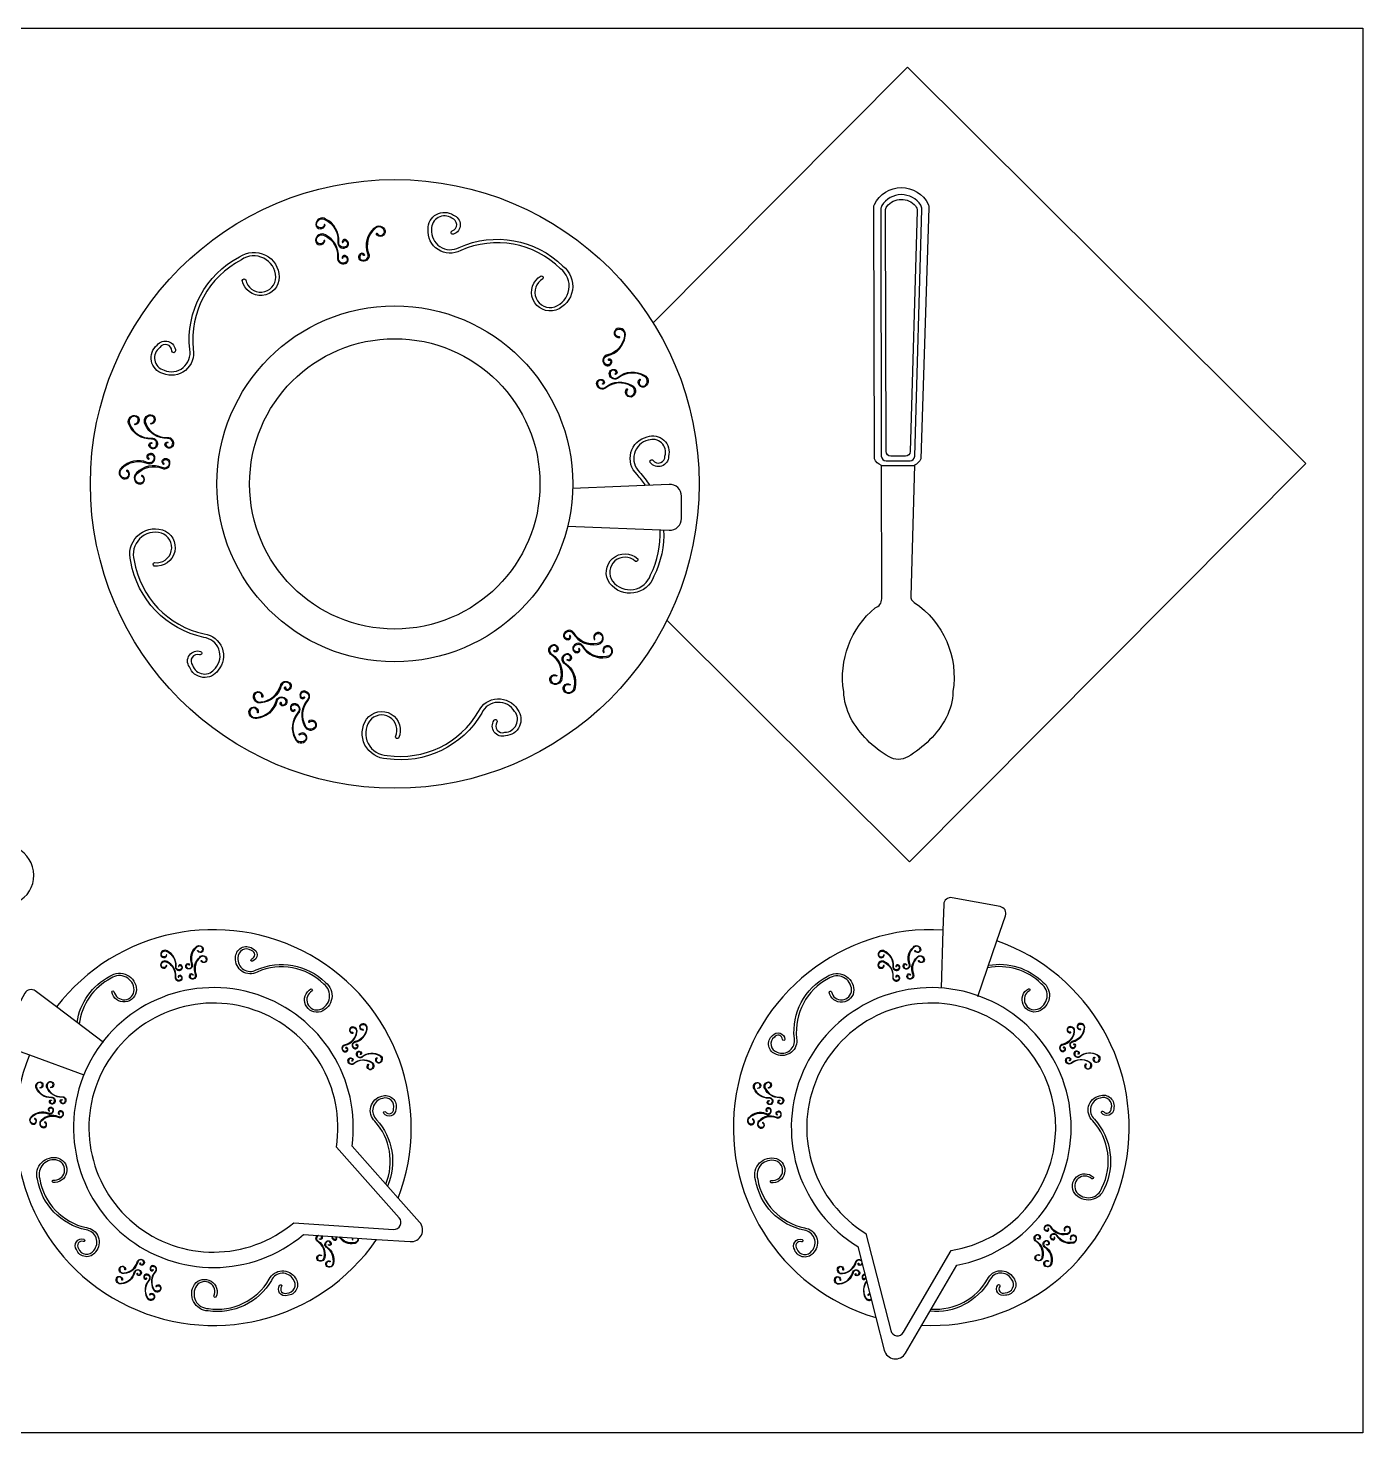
# Model space of a CAD drawing. Header units: millimetres. Extents: x 1573 to 2177, y 1587 to 1932.
# Drawn here: x 1903.0248 to 1903.4522, y 1898.9087 to 1899.3586 of the extents above; entities that cross this region are included whole.
import ezdxf

# ---------------------------------------------------------------- set-up
doc = ezdxf.new("R2010")
doc.units = ezdxf.units.MM
doc.header["$LTSCALE"] = 0.03
doc.layers.add('-HIDRO', color=8, linetype='Continuous')

msp = doc.modelspace()

# ---------------------------------------------------------------- linework, layer by layer
at = {"layer": '-HIDRO'}
for p, q in [((1902.92593, 1899.35855), (1903.45222, 1899.35855)), ((1903.45222, 1899.35855), (1903.45222, 1898.9087)), ((1903.31774, 1899.06973), (1903.31715, 1899.05112)), ((1903.32895, 1899.0484), (1903.33504, 1899.06624)), ((1903.04891, 1899.03376), (1903.03386, 1899.0451)), ((1903.02516, 1899.02975), (1903.04266, 1899.02339)), ((1903.45222, 1898.9087), (1902.77743, 1898.9087))]:
    msp.add_line(p, q, dxfattribs=at)
for points in [[(1903.30642, 1899.34604), (1903.22491, 1899.26415)], [(1903.22931, 1899.16891), (1903.30702, 1899.09157), (1903.43396, 1899.2191), (1903.30642, 1899.34604)]]:
    msp.add_lwpolyline(points, dxfattribs=at)
for points in [[(1903.28596, 1899.14608, -0.264783), (1903.29603, 1899.17291, 0.337809), (1903.29811, 1899.17582), (1903.29801, 1899.21852, -0.191235), (1903.29578, 1899.22061), (1903.29558, 1899.3011, -0.114254), (1903.29581, 1899.30209, -0.621447), (1903.31302, 1899.30215, -0.128465), (1903.31326, 1899.30104), (1903.31067, 1899.22061, -0.179417), (1903.30861, 1899.21859), (1903.3074, 1899.17669, 0.281039), (1903.30856, 1899.17465, -0.291767), (1903.32095, 1899.14608, -0.105781), (1903.31879, 1899.13772, -0.136972), (1903.30644, 1899.12518, -0.266562), (1903.30047, 1899.12518, -0.136972), (1903.28813, 1899.13772, -0.105781)], [(1903.31063, 1899.30182, 0.554588), (1903.29816, 1899.3017, 0.137949), (1903.29783, 1899.30053), (1903.298, 1899.22151, 0.412746), (1903.2995, 1899.22001), (1903.30719, 1899.21999, 0.40657), (1903.30869, 1899.22144), (1903.31098, 1899.3005, 0.155356)], [(1903.2995, 1899.223), (1903.29933, 1899.30007, -0.165506), (1903.29979, 1899.30144, -0.481652), (1903.30894, 1899.30159, -0.186815), (1903.30946, 1899.30005), (1903.30723, 1899.22295, -0.40659), (1903.30573, 1899.22149), (1903.30099, 1899.2215, -0.412743)], [(1903.11959, 1899.29557, -0.905033), (1903.11717, 1899.29571, -0.596244), (1903.11989, 1899.29718, -0.308625), (1903.12396, 1899.29015, 0.595841), (1903.12644, 1899.28827, 0.611514), (1903.12683, 1899.29056, 0.716828), (1903.12538, 1899.29004, 0.988856), (1903.12566, 1899.29005, -0.742747), (1903.12663, 1899.29035, -0.630435), (1903.12634, 1899.28853, -0.602096), (1903.12423, 1899.29012, 0.308377), (1903.12003, 1899.29742, 0.593047), (1903.11689, 1899.29571, 0.905033), (1903.11987, 1899.29553, 0.664169)], [(1903.1896, 1899.27822, 0.905033), (1903.19339, 1899.2693, 0.596244), (1903.19524, 1899.28151, 0.308625), (1903.1633, 1899.28732, -0.595841), (1903.15285, 1899.29415, -0.611514), (1903.16094, 1899.29868, -0.716828), (1903.16096, 1899.29255, -0.988856), (1903.1606, 1899.29361, 0.742747), (1903.16045, 1899.29765, 0.630435), (1903.15398, 1899.29412, 0.602096), (1903.1628, 1899.28833, -0.308377), (1903.19598, 1899.28236, -0.593047), (1903.19378, 1899.26824, -0.905033), (1903.18906, 1899.2792, -0.664169)], [(1903.11951, 1899.29047, -0.905033), (1903.11709, 1899.29061, -0.596244), (1903.11981, 1899.29208, -0.308625), (1903.12388, 1899.28505, 0.595841), (1903.12637, 1899.28317, 0.611514), (1903.12675, 1899.28546, 0.716828), (1903.1253, 1899.28495, 0.988856), (1903.12559, 1899.28495, -0.742747), (1903.12655, 1899.28526, -0.630435), (1903.12627, 1899.28344, -0.602096), (1903.12416, 1899.28502, 0.308377), (1903.11995, 1899.29232, 0.593047), (1903.11681, 1899.29061, 0.905033), (1903.11979, 1899.29043, 0.664169)], [(1903.13653, 1899.29283, 0.905033), (1903.13882, 1899.29363, 0.596244), (1903.1358, 1899.2943, 0.308625), (1903.1338, 1899.28643, -0.595841), (1903.13192, 1899.28394, -0.611514), (1903.13093, 1899.28604, -0.716828), (1903.13246, 1899.28594, -0.988856), (1903.13219, 1899.28587, 0.742747), (1903.13118, 1899.2859, 0.630435), (1903.13195, 1899.28422, 0.602096), (1903.13354, 1899.28632, -0.308377), (1903.1356, 1899.2945, -0.593047), (1903.13909, 1899.2937, -0.905033), (1903.13627, 1899.29272, -0.664169)], [(1903.09444, 1899.27797, 0.905033), (1903.10409, 1899.27882, 0.596244), (1903.09305, 1899.28436, 0.308625), (1903.07765, 1899.25577, -0.595841), (1903.06793, 1899.24794, -0.611514), (1903.06612, 1899.25704, -0.716828), (1903.07196, 1899.25516, -0.988856), (1903.07084, 1899.25515, 0.742747), (1903.06694, 1899.25625, 0.630435), (1903.0683, 1899.24901, 0.602096), (1903.07653, 1899.25561, -0.308377), (1903.09247, 1899.28532, -0.593047), (1903.10521, 1899.27886, -0.905033), (1903.09333, 1899.27776, -0.664169)], [(1903.21411, 1899.25973, -0.905033), (1903.2135, 1899.26208, -0.596244), (1903.21573, 1899.25995, -0.308625), (1903.21031, 1899.25391, 0.595841), (1903.20929, 1899.25096, 0.611514), (1903.21158, 1899.2513, 0.716828), (1903.21064, 1899.25252, 0.988856), (1903.21074, 1899.25225, -0.742747), (1903.21132, 1899.25143, -0.630435), (1903.20951, 1899.25114, -0.602096), (1903.21036, 1899.25363, 0.308377), (1903.21601, 1899.25989, 0.593047), (1903.21341, 1899.26234, 0.905033), (1903.21416, 1899.25946, 0.664169)], [(1903.2208, 1899.24596, 0.905033), (1903.22226, 1899.24403, 0.596244), (1903.22197, 1899.24711, 0.308625), (1903.21387, 1899.24657, -0.595841), (1903.21092, 1899.2476, -0.611514), (1903.21261, 1899.24919, -0.716828), (1903.21299, 1899.2477, -0.988856), (1903.21283, 1899.24794, 0.742747), (1903.21255, 1899.24891, 0.630435), (1903.2112, 1899.24766, 0.602096), (1903.21369, 1899.24679, -0.308377), (1903.2221, 1899.24736, -0.593047), (1903.22242, 1899.2438, -0.905033), (1903.22061, 1899.24617, -0.664169)], [(1903.21674, 1899.24278, 0.905033), (1903.2182, 1899.24085, 0.596244), (1903.21791, 1899.24392, 0.308625), (1903.20981, 1899.24339, -0.595841), (1903.20686, 1899.24441, -0.611514), (1903.20855, 1899.246, -0.716828), (1903.20893, 1899.24452, -0.988856), (1903.20878, 1899.24475, 0.742747), (1903.20849, 1899.24572, 0.630435), (1903.20714, 1899.24448, 0.602096), (1903.20963, 1899.24361, -0.308377), (1903.21804, 1899.24417, -0.593047), (1903.21836, 1899.24062, -0.905033), (1903.21655, 1899.24299, -0.664169)], [(1903.05898, 1899.23182, 0.905033), (1903.05894, 1899.23424, 0.596244), (1903.05737, 1899.23158, 0.308625), (1903.06423, 1899.22725, -0.595841), (1903.06602, 1899.22469, -0.611514), (1903.06372, 1899.2244, -0.716828), (1903.06428, 1899.22582, -0.988856), (1903.06427, 1899.22554, 0.742747), (1903.06393, 1899.22459, 0.630435), (1903.06576, 1899.22481, 0.602096), (1903.06425, 1899.22697, -0.308377), (1903.05712, 1899.23146, -0.593047), (1903.05895, 1899.23452, -0.905033), (1903.05902, 1899.23154, -0.664169)], [(1903.06413, 1899.23201, 0.905033), (1903.06409, 1899.23443, 0.596244), (1903.06252, 1899.23177, 0.308625), (1903.06938, 1899.22744, -0.595841), (1903.07117, 1899.22488, -0.611514), (1903.06887, 1899.22459, -0.716828), (1903.06944, 1899.22601, -0.988856), (1903.06942, 1899.22573, 0.742747), (1903.06908, 1899.22478, 0.630435), (1903.07091, 1899.22499, 0.602096), (1903.0694, 1899.22716, -0.308377), (1903.06227, 1899.23165, -0.593047), (1903.0641, 1899.23471, -0.905033), (1903.06417, 1899.23173, -0.664169)], [(1903.0563, 1899.21675, -0.905033), (1903.05542, 1899.21449, -0.596244), (1903.05486, 1899.21753, -0.308625), (1903.0628, 1899.21923, 0.595841), (1903.06536, 1899.22101, 0.611514), (1903.0633, 1899.22208, 0.716828), (1903.06334, 1899.22055, 0.988856), (1903.06343, 1899.22082, -0.742747), (1903.06343, 1899.22183, -0.630435), (1903.06508, 1899.221, -0.602096), (1903.06292, 1899.21948, 0.308377), (1903.05467, 1899.21774, 0.593047), (1903.05533, 1899.21423, 0.905033), (1903.05643, 1899.217, 0.664169)], [(1903.06112, 1899.2151, -0.905033), (1903.06024, 1899.21284, -0.596244), (1903.05969, 1899.21588, -0.308625), (1903.06763, 1899.21758, 0.595841), (1903.07018, 1899.21936, 0.611514), (1903.06813, 1899.22043, 0.716828), (1903.06817, 1899.2189, 0.988856), (1903.06825, 1899.21917, -0.742747), (1903.06826, 1899.22018, -0.630435), (1903.0699, 1899.21935, -0.602096), (1903.06774, 1899.21783, 0.308377), (1903.0595, 1899.21609, 0.593047), (1903.06016, 1899.21258, 0.905033), (1903.06125, 1899.21535, 0.664169)], [(1903.06526, 1899.18739, 0.905033), (1903.06744, 1899.19683, 0.596244), (1903.05876, 1899.18804, 0.308625), (1903.08119, 1899.16456, -0.595841), (1903.08563, 1899.1529, -0.611514), (1903.07642, 1899.15399, -0.716828), (1903.08001, 1899.15897, -0.988856), (1903.07968, 1899.15789, 0.742747), (1903.07742, 1899.15453, 0.630435), (1903.08473, 1899.15358, 0.602096), (1903.081, 1899.16345, -0.308377), (1903.05767, 1899.18778, -0.593047), (1903.06775, 1899.19791, -0.905033), (1903.06512, 1899.18627, -0.664169)], [(1903.2063, 1899.16293, -0.905033), (1903.20834, 1899.16424, -0.596244), (1903.20701, 1899.16146, -0.308625), (1903.19959, 1899.16475, 0.595841), (1903.19647, 1899.16481, 0.611514), (1903.1975, 1899.16274, 0.716828), (1903.19837, 1899.164, 0.988856), (1903.19814, 1899.16383, -0.742747), (1903.19754, 1899.16302, -0.630435), (1903.1967, 1899.16466, -0.602096), (1903.19934, 1899.16461, 0.308377), (1903.20704, 1899.16118, 0.593047), (1903.20857, 1899.16441, 0.905033), (1903.20605, 1899.16281, 0.664169)], [(1903.19393, 1899.15102, 0.905033), (1903.19254, 1899.14904, 0.596244), (1903.19537, 1899.15027, 0.308625), (1903.19237, 1899.15781, -0.595841), (1903.19243, 1899.16092, -0.611514), (1903.19446, 1899.15981, -0.716828), (1903.19316, 1899.15899, -0.988856), (1903.19334, 1899.15921, 0.742747), (1903.19418, 1899.15978, 0.630435), (1903.19257, 1899.16068, 0.602096), (1903.19251, 1899.15804, -0.308377), (1903.19565, 1899.15022, -0.593047), (1903.19237, 1899.14882, -0.905033), (1903.19406, 1899.15127, -0.664169)], [(1903.20924, 1899.15876, -0.905033), (1903.21128, 1899.16007, -0.596244), (1903.20994, 1899.15729, -0.308625), (1903.20252, 1899.16058, 0.595841), (1903.1994, 1899.16064, 0.611514), (1903.20044, 1899.15857, 0.716828), (1903.2013, 1899.15983, 0.988856), (1903.20108, 1899.15966, -0.742747), (1903.20048, 1899.15885, -0.630435), (1903.19964, 1899.16049, -0.602096), (1903.20228, 1899.16044, 0.308377), (1903.20997, 1899.15701, 0.593047), (1903.2115, 1899.16024, 0.905033), (1903.20899, 1899.15864, 0.664169)], [(1903.19821, 1899.14815, 0.905033), (1903.19682, 1899.14616, 0.596244), (1903.19965, 1899.14739, 0.308625), (1903.19665, 1899.15493, -0.595841), (1903.19671, 1899.15805, -0.611514), (1903.19874, 1899.15694, -0.716828), (1903.19744, 1899.15612, -0.988856), (1903.19762, 1899.15634, 0.742747), (1903.19846, 1899.1569, 0.630435), (1903.19685, 1899.15781, 0.602096), (1903.19679, 1899.15517, -0.308377), (1903.19993, 1899.14735, -0.593047), (1903.19665, 1899.14594, -0.905033), (1903.19834, 1899.14839, -0.664169)], [(1903.09961, 1899.14437, 0.905033), (1903.09729, 1899.14507, 0.596244), (1903.09934, 1899.14276, 0.308625), (1903.10558, 1899.14795, -0.595841), (1903.10856, 1899.14885, -0.611514), (1903.10813, 1899.14658, -0.716828), (1903.10695, 1899.14756, -0.988856), (1903.10722, 1899.14746, 0.742747), (1903.10802, 1899.14684, 0.630435), (1903.10838, 1899.14864, 0.602096), (1903.10585, 1899.14788, -0.308377), (1903.09938, 1899.14248, -0.593047), (1903.09703, 1899.14517, -0.905033), (1903.09989, 1899.14431, -0.664169)], [(1903.0982, 1899.13941, 0.905033), (1903.09588, 1899.14011, 0.596244), (1903.09792, 1899.1378, 0.308625), (1903.10417, 1899.14299, -0.595841), (1903.10715, 1899.14389, -0.611514), (1903.10672, 1899.14162, -0.716828), (1903.10554, 1899.1426, -0.988856), (1903.1058, 1899.1425, 0.742747), (1903.1066, 1899.14188, 0.630435), (1903.10697, 1899.14368, 0.602096), (1903.10444, 1899.14292, -0.308377), (1903.09797, 1899.13752, -0.593047), (1903.09562, 1899.14021, -0.905033), (1903.09847, 1899.13935, -0.664169)], [(1903.11476, 1899.13628, -0.905033), (1903.11664, 1899.13474, -0.596244), (1903.11358, 1899.13515, -0.308625), (1903.11442, 1899.14323, 0.595841), (1903.11351, 1899.14621, 0.611514), (1903.11186, 1899.14459, 0.716828), (1903.11333, 1899.14415, 0.988856), (1903.1131, 1899.14432, -0.742747), (1903.11214, 1899.14463, -0.630435), (1903.11344, 1899.14594, -0.602096), (1903.11421, 1899.14342, 0.308377), (1903.11332, 1899.13504, 0.593047), (1903.11686, 1899.13458, 0.905033), (1903.11456, 1899.13648, 0.664169)], [(1903.1424, 1899.13165, 0.905033), (1903.13409, 1899.13664, 0.596244), (1903.13977, 1899.12567, 0.308625), (1903.16903, 1899.13975, -0.595841), (1903.18149, 1899.14036, -0.611514), (1903.17761, 1899.13194, -0.716828), (1903.17399, 1899.13689, -0.988856), (1903.17491, 1899.13625, 0.742747), (1903.17741, 1899.13306, 0.630435), (1903.18057, 1899.13972, 0.602096), (1903.17003, 1899.13922, -0.308377), (1903.13967, 1899.12455, -0.593047), (1903.13316, 1899.13727, -0.905033), (1903.14341, 1899.13117, -0.664169)], [(1903.1117, 1899.1322, -0.905033), (1903.11358, 1899.13066, -0.596244), (1903.11052, 1899.13107, -0.308625), (1903.11136, 1899.13915, 0.595841), (1903.11045, 1899.14213, 0.611514), (1903.1088, 1899.14051, 0.716828), (1903.11027, 1899.14007, 0.988856), (1903.11004, 1899.14024, -0.742747), (1903.10908, 1899.14056, -0.630435), (1903.11038, 1899.14186, -0.602096), (1903.11115, 1899.13934, 0.308377), (1903.11026, 1899.13096, 0.593047), (1903.11381, 1899.1305, 0.905033), (1903.1115, 1899.1324, 0.664169)], [(1903.33504, 1899.06624), (1903.33779, 1899.07429, 0.458076), (1903.33607, 1899.07723), (1903.32065, 1899.08006, 0.458856), (1903.318, 1899.07792), (1903.31774, 1899.06973, 0.893597), (1903.29624, 1898.94564), (1903.2989, 1898.93522, 0.671086), (1903.30577, 1898.93427), (1903.31096, 1898.94317, 0.86418)], [(1903.03386, 1899.0451), (1903.02707, 1899.05022, 0.458076), (1903.02374, 1899.0495), (1903.01625, 1899.03574, 0.458856), (1903.01746, 1899.03255), (1903.02516, 1899.02975, 0.893597), (1903.13637, 1898.97065), (1903.1471, 1898.96994, 0.671086), (1903.15015, 1898.97617), (1903.1433, 1898.98387, 0.86418)], [(1903.06903, 1899.06178, -0.905033), (1903.06742, 1899.06187, -0.596244), (1903.06923, 1899.06285, -0.308625), (1903.07194, 1899.05817, 0.595841), (1903.0736, 1899.05691, 0.611514), (1903.07385, 1899.05844, 0.716828), (1903.07289, 1899.0581, 0.988856), (1903.07308, 1899.0581, -0.742747), (1903.07372, 1899.0583, -0.630435), (1903.07353, 1899.05709, -0.602096), (1903.07213, 1899.05815, 0.308377), (1903.06932, 1899.06302, 0.593047), (1903.06723, 1899.06187, 0.905033), (1903.06922, 1899.06175, 0.664169)], [(1903.07914, 1899.06319, 0.905033), (1903.08067, 1899.06371, 0.596244), (1903.07866, 1899.06416, 0.308625), (1903.07732, 1899.05892, -0.595841), (1903.07607, 1899.05726, -0.611514), (1903.07541, 1899.05865, -0.716828), (1903.07643, 1899.05859, -0.988856), (1903.07625, 1899.05854, 0.742747), (1903.07557, 1899.05856, 0.630435), (1903.07609, 1899.05744, 0.602096), (1903.07715, 1899.05884, -0.308377), (1903.07852, 1899.06429, -0.593047), (1903.08085, 1899.06376, -0.905033), (1903.07897, 1899.06311, -0.664169)], [(1903.11571, 1899.05021, 0.905033), (1903.11823, 1899.04427, 0.596244), (1903.11947, 1899.05241, 0.308625), (1903.09817, 1899.05628, -0.595841), (1903.09121, 1899.06083, -0.611514), (1903.0966, 1899.06385, -0.716828), (1903.09661, 1899.05976, -0.988856), (1903.09637, 1899.06047, 0.742747), (1903.09627, 1899.06317, 0.630435), (1903.09196, 1899.06082, 0.602096), (1903.09784, 1899.05696, -0.308377), (1903.11996, 1899.05298, -0.593047), (1903.11849, 1899.04356, -0.905033), (1903.11534, 1899.05087, -0.664169)], [(1903.29877, 1899.06174, -0.905033), (1903.29715, 1899.06183, -0.596244), (1903.29896, 1899.06281, -0.308625), (1903.30169, 1899.05814, 0.595841), (1903.30335, 1899.05689, 0.611514), (1903.3036, 1899.05841, 0.716828), (1903.30264, 1899.05807, 0.988856), (1903.30282, 1899.05807, -0.742747), (1903.30347, 1899.05828, -0.630435), (1903.30328, 1899.05706, -0.602096), (1903.30187, 1899.05811, 0.308377), (1903.29905, 1899.06298, 0.593047), (1903.29697, 1899.06183, 0.905033), (1903.29895, 1899.06171, 0.664169)], [(1903.30887, 1899.06317, 0.905033), (1903.3104, 1899.0637, 0.596244), (1903.30839, 1899.06415, 0.308625), (1903.30707, 1899.0589, -0.595841), (1903.30582, 1899.05724, -0.611514), (1903.30515, 1899.05863, -0.716828), (1903.30617, 1899.05857, -0.988856), (1903.30599, 1899.05852, 0.742747), (1903.30532, 1899.05854, 0.630435), (1903.30583, 1899.05742, 0.602096), (1903.30689, 1899.05883, -0.308377), (1903.30825, 1899.06428, -0.593047), (1903.31058, 1899.06376, -0.905033), (1903.3087, 1899.06309, -0.664169)], [(1903.06898, 1899.05838, -0.905033), (1903.06737, 1899.05848, -0.596244), (1903.06918, 1899.05945, -0.308625), (1903.07189, 1899.05477, 0.595841), (1903.07355, 1899.05352, 0.611514), (1903.0738, 1899.05504, 0.716828), (1903.07284, 1899.0547, 0.988856), (1903.07303, 1899.0547, -0.742747), (1903.07367, 1899.0549, -0.630435), (1903.07348, 1899.05369, -0.602096), (1903.07208, 1899.05475, 0.308377), (1903.06927, 1899.05962, 0.593047), (1903.06718, 1899.05848, 0.905033), (1903.06917, 1899.05835, 0.664169)], [(1903.08032, 1899.05996, 0.905033), (1903.08185, 1899.06049, 0.596244), (1903.07984, 1899.06093, 0.308625), (1903.07851, 1899.05569, -0.595841), (1903.07725, 1899.05403, -0.611514), (1903.07659, 1899.05543, -0.716828), (1903.07761, 1899.05536, -0.988856), (1903.07743, 1899.05531, 0.742747), (1903.07676, 1899.05533, 0.630435), (1903.07727, 1899.05422, 0.602096), (1903.07833, 1899.05562, -0.308377), (1903.07971, 1899.06107, -0.593047), (1903.08203, 1899.06054, -0.905033), (1903.08015, 1899.05988, -0.664169)], [(1903.29873, 1899.05834, -0.905033), (1903.29711, 1899.05843, -0.596244), (1903.29892, 1899.05941, -0.308625), (1903.30165, 1899.05474, 0.595841), (1903.30331, 1899.05349, 0.611514), (1903.30356, 1899.05501, 0.716828), (1903.3026, 1899.05467, 0.988856), (1903.30278, 1899.05467, -0.742747), (1903.30343, 1899.05488, -0.630435), (1903.30324, 1899.05366, -0.602096), (1903.30183, 1899.05471, 0.308377), (1903.29901, 1899.05958, 0.593047), (1903.29693, 1899.05843, 0.905033), (1903.29891, 1899.05831, 0.664169)], [(1903.31006, 1899.05995, 0.905033), (1903.31159, 1899.06048, 0.596244), (1903.30958, 1899.06092, 0.308625), (1903.30826, 1899.05567, -0.595841), (1903.30701, 1899.05401, -0.611514), (1903.30634, 1899.05541, -0.716828), (1903.30736, 1899.05534, -0.988856), (1903.30718, 1899.05529, 0.742747), (1903.30651, 1899.05531, 0.630435), (1903.30703, 1899.0542, 0.602096), (1903.30809, 1899.0556, -0.308377), (1903.30944, 1899.06105, -0.593047), (1903.31177, 1899.06053, -0.905033), (1903.30989, 1899.05987, -0.664169)], [(1903.28203, 1899.04996, 0.905033), (1903.28846, 1899.05055, 0.596244), (1903.28109, 1899.05421, 0.308625), (1903.27088, 1899.03513, -0.595841), (1903.26441, 1899.0299, -0.611514), (1903.26319, 1899.03596, -0.716828), (1903.26709, 1899.03472, -0.988856), (1903.26634, 1899.0347, 0.742747), (1903.26374, 1899.03543, 0.630435), (1903.26466, 1899.03061, 0.602096), (1903.27014, 1899.03502, -0.308377), (1903.2807, 1899.05486, -0.593047), (1903.28921, 1899.05057, -0.905033), (1903.28129, 1899.04982, -0.664169)], [(1903.10982, 1898.976), (1903.14179, 1898.97387, 0.671086), (1903.14362, 1898.97761), (1903.12348, 1899.00025, 5.549536)], [(1903.29305, 1898.97253), (1903.30099, 1898.94149, 0.671086), (1903.30511, 1898.94092), (1903.32035, 1898.96711, 5.549536)], [(1903.13205, 1899.03789, -0.905033), (1903.13164, 1899.03945, -0.596244), (1903.13313, 1899.03803, -0.308625), (1903.12951, 1899.03401, 0.595841), (1903.12883, 1899.03204, 0.611514), (1903.13036, 1899.03227, 0.716828), (1903.12973, 1899.03308, 0.988856), (1903.12979, 1899.0329, -0.742747), (1903.13019, 1899.03235, -0.630435), (1903.12897, 1899.03216, -0.602096), (1903.12955, 1899.03382, 0.308377), (1903.13331, 1899.03799, 0.593047), (1903.13158, 1899.03963, 0.905033), (1903.13208, 1899.03771, 0.664169)], [(1903.36185, 1899.03802, -0.905033), (1903.36143, 1899.03958, -0.596244), (1903.36293, 1899.03817, -0.308625), (1903.35932, 1899.03413, 0.595841), (1903.35865, 1899.03216, 0.611514), (1903.36017, 1899.0324, 0.716828), (1903.35955, 1899.0332, 0.988856), (1903.35961, 1899.03303, -0.742747), (1903.36, 1899.03248, -0.630435), (1903.35879, 1899.03228, -0.602096), (1903.35936, 1899.03395, 0.308377), (1903.36311, 1899.03813, 0.593047), (1903.36137, 1899.03976, 0.905033), (1903.36188, 1899.03784, 0.664169)], [(1903.1288, 1899.03689, -0.905033), (1903.12839, 1899.03845, -0.596244), (1903.12988, 1899.03703, -0.308625), (1903.12626, 1899.033, 0.595841), (1903.12558, 1899.03104, 0.611514), (1903.12711, 1899.03127, 0.716828), (1903.12649, 1899.03208, 0.988856), (1903.12655, 1899.0319, -0.742747), (1903.12694, 1899.03135, -0.630435), (1903.12573, 1899.03116, -0.602096), (1903.1263, 1899.03282, 0.308377), (1903.13006, 1899.03699, 0.593047), (1903.12833, 1899.03863, 0.905033), (1903.12883, 1899.0367, 0.664169)], [(1903.3586, 1899.03701, -0.905033), (1903.35819, 1899.03857, -0.596244), (1903.35968, 1899.03715, -0.308625), (1903.35607, 1899.03312, 0.595841), (1903.3554, 1899.03115, 0.611514), (1903.35693, 1899.03139, 0.716828), (1903.3563, 1899.03219, 0.988856), (1903.35636, 1899.03202, -0.742747), (1903.35676, 1899.03147, -0.630435), (1903.35555, 1899.03127, -0.602096), (1903.35611, 1899.03294, 0.308377), (1903.35986, 1899.03712, 0.593047), (1903.35813, 1899.03875, 0.905033), (1903.35863, 1899.03683, 0.664169)], [(1903.1365, 1899.02871, 0.905033), (1903.13748, 1899.02742, 0.596244), (1903.13728, 1899.02947, 0.308625), (1903.13188, 1899.02912, -0.595841), (1903.12992, 1899.0298, -0.611514), (1903.13104, 1899.03086, -0.716828), (1903.13129, 1899.02987, -0.988856), (1903.13119, 1899.03002, 0.742747), (1903.131, 1899.03067, 0.630435), (1903.1301, 1899.02984, 0.602096), (1903.13176, 1899.02926, -0.308377), (1903.13737, 1899.02964, -0.593047), (1903.13758, 1899.02727, -0.905033), (1903.13638, 1899.02885, -0.664169)], [(1903.36633, 1899.02885, 0.905033), (1903.36731, 1899.02757, 0.596244), (1903.36711, 1899.02962, 0.308625), (1903.36171, 1899.02925, -0.595841), (1903.35974, 1899.02992, -0.611514), (1903.36086, 1899.03099, -0.716828), (1903.36112, 1899.03, -0.988856), (1903.36101, 1899.03015, 0.742747), (1903.36082, 1899.0308, 0.630435), (1903.35992, 1899.02997, 0.602096), (1903.36159, 1899.02939, -0.308377), (1903.36719, 1899.02978, -0.593047), (1903.36741, 1899.02741, -0.905033), (1903.3662, 1899.02899, -0.664169)], [(1903.1338, 1899.02659, 0.905033), (1903.13477, 1899.0253, 0.596244), (1903.13458, 1899.02735, 0.308625), (1903.12918, 1899.027, -0.595841), (1903.12721, 1899.02768, -0.611514), (1903.12834, 1899.02874, -0.716828), (1903.12859, 1899.02775, -0.988856), (1903.12849, 1899.0279, 0.742747), (1903.1283, 1899.02855, 0.630435), (1903.1274, 1899.02772, 0.602096), (1903.12906, 1899.02714, -0.308377), (1903.13466, 1899.02752, -0.593047), (1903.13488, 1899.02514, -0.905033), (1903.13367, 1899.02673, -0.664169)], [(1903.36363, 1899.02672, 0.905033), (1903.36461, 1899.02544, 0.596244), (1903.36441, 1899.02749, 0.308625), (1903.35901, 1899.02712, -0.595841), (1903.35704, 1899.02779, -0.611514), (1903.35816, 1899.02886, -0.716828), (1903.35842, 1899.02787, -0.988856), (1903.35832, 1899.02802, 0.742747), (1903.35813, 1899.02867, 0.630435), (1903.35723, 1899.02784, 0.602096), (1903.35889, 1899.02726, -0.308377), (1903.36449, 1899.02765, -0.593047), (1903.36471, 1899.02528, -0.905033), (1903.3635, 1899.02686, -0.664169)], [(1903.02863, 1899.01928, 0.905033), (1903.02859, 1899.0209, 0.596244), (1903.02755, 1899.01912, 0.308625), (1903.03212, 1899.01624, -0.595841), (1903.03331, 1899.01453, -0.611514), (1903.03178, 1899.01433, -0.716828), (1903.03216, 1899.01528, -0.988856), (1903.03215, 1899.0151, 0.742747), (1903.03192, 1899.01446, 0.630435), (1903.03314, 1899.0146, 0.602096), (1903.03214, 1899.01605, -0.308377), (1903.02738, 1899.01904, -0.593047), (1903.0286, 1899.02108, -0.905033), (1903.02865, 1899.0191, -0.664169)], [(1903.03206, 1899.01941, 0.905033), (1903.03203, 1899.02102, 0.596244), (1903.03098, 1899.01925, 0.308625), (1903.03556, 1899.01636, -0.595841), (1903.03675, 1899.01466, -0.611514), (1903.03522, 1899.01446, -0.716828), (1903.0356, 1899.01541, -0.988856), (1903.03559, 1899.01522, 0.742747), (1903.03536, 1899.01459, 0.630435), (1903.03658, 1899.01473, 0.602096), (1903.03557, 1899.01618, -0.308377), (1903.03082, 1899.01916, -0.593047), (1903.03204, 1899.02121, -0.905033), (1903.03208, 1899.01922, -0.664169)], [(1903.25848, 1899.01913, 0.905033), (1903.25844, 1899.02075, 0.596244), (1903.2574, 1899.01897, 0.308625), (1903.26199, 1899.01609, -0.595841), (1903.26318, 1899.01439, -0.611514), (1903.26165, 1899.01419, -0.716828), (1903.26202, 1899.01514, -0.988856), (1903.26201, 1899.01495, 0.742747), (1903.26179, 1899.01432, 0.630435), (1903.26301, 1899.01446, 0.602096), (1903.262, 1899.01591, -0.308377), (1903.25723, 1899.01888, -0.593047), (1903.25845, 1899.02093, -0.905033), (1903.2585, 1899.01894, -0.664169)], [(1903.26191, 1899.01927, 0.905033), (1903.26188, 1899.02088, 0.596244), (1903.26084, 1899.01911, 0.308625), (1903.26542, 1899.01623, -0.595841), (1903.26661, 1899.01453, -0.611514), (1903.26508, 1899.01433, -0.716828), (1903.26546, 1899.01528, -0.988856), (1903.26545, 1899.01509, 0.742747), (1903.26522, 1899.01445, 0.630435), (1903.26644, 1899.0146, 0.602096), (1903.26543, 1899.01604, -0.308377), (1903.26067, 1899.01902, -0.593047), (1903.26188, 1899.02107, -0.905033), (1903.26194, 1899.01908, -0.664169)], [(1903.02684, 1899.00923, -0.905033), (1903.02625, 1899.00773, -0.596244), (1903.02588, 1899.00975, -0.308625), (1903.03117, 1899.01089, 0.595841), (1903.03288, 1899.01208, 0.611514), (1903.03151, 1899.01279, 0.716828), (1903.03153, 1899.01177, 0.988856), (1903.03159, 1899.01195, -0.742747), (1903.03159, 1899.01262, -0.630435), (1903.03269, 1899.01207, -0.602096), (1903.03125, 1899.01106, 0.308377), (1903.02575, 1899.00989, 0.593047), (1903.02619, 1899.00755, 0.905033), (1903.02692, 1899.0094, 0.664169)], [(1903.25672, 1899.00908, -0.905033), (1903.25613, 1899.00757, -0.596244), (1903.25576, 1899.0096, -0.308625), (1903.26105, 1899.01074, 0.595841), (1903.26275, 1899.01194, 0.611514), (1903.26138, 1899.01265, 0.716828), (1903.26141, 1899.01162, 0.988856), (1903.26146, 1899.0118, -0.742747), (1903.26146, 1899.01248, -0.630435), (1903.26256, 1899.01193, -0.602096), (1903.26112, 1899.01091, 0.308377), (1903.25563, 1899.00973, 0.593047), (1903.25608, 1899.00739, 0.905033), (1903.2568, 1899.00924, 0.664169)], [(1903.3654, 1898.99007, 0.905033), (1903.36054, 1898.98581, 0.596244), (1903.36866, 1898.98718, 0.308625), (1903.3657, 1899.00862, -0.595841), (1903.36786, 1899.01665, -0.611514), (1903.37241, 1899.01247, -0.716828), (1903.36853, 1899.01118, -0.988856), (1903.36912, 1899.01163, 0.742747), (1903.37165, 1899.01257, 0.630435), (1903.36807, 1899.01594, 0.602096), (1903.36624, 1899.00915, -0.308377), (1903.36935, 1898.98689, -0.593047), (1903.35995, 1898.98535, -0.905033), (1903.36591, 1898.99061, -0.664169)], [(1903.03005, 1899.00814, -0.905033), (1903.02947, 1899.00663, -0.596244), (1903.0291, 1899.00866, -0.308625), (1903.03439, 1899.00979, 0.595841), (1903.03609, 1899.01098, 0.611514), (1903.03472, 1899.01169, 0.716828), (1903.03475, 1899.01067, 0.988856), (1903.03481, 1899.01085, -0.742747), (1903.03481, 1899.01152, -0.630435), (1903.03591, 1899.01097, -0.602096), (1903.03447, 1899.00996, 0.308377), (1903.02897, 1899.00879, 0.593047), (1903.02941, 1899.00645, 0.905033), (1903.03014, 1899.0083, 0.664169)], [(1903.25994, 1899.00799, -0.905033), (1903.25935, 1899.00648, -0.596244), (1903.25898, 1899.00851, -0.308625), (1903.26427, 1899.00965, 0.595841), (1903.26597, 1899.01085, 0.611514), (1903.2646, 1899.01156, 0.716828), (1903.26463, 1899.01053, 0.988856), (1903.26468, 1899.01071, -0.742747), (1903.26468, 1899.01139, -0.630435), (1903.26578, 1899.01084, -0.602096), (1903.26434, 1899.00982, 0.308377), (1903.25885, 1899.00864, 0.593047), (1903.2593, 1899.0063, 0.905033), (1903.26002, 1899.00815, 0.664169)], [(1903.03281, 1898.98966, 0.905033), (1903.03426, 1898.99596, 0.596244), (1903.02848, 1898.99009, 0.308625), (1903.04343, 1898.97444, -0.595841), (1903.04639, 1898.96667, -0.611514), (1903.04025, 1898.96739, -0.716828), (1903.04264, 1898.97071, -0.988856), (1903.04242, 1898.96999, 0.742747), (1903.04092, 1898.96775, 0.630435), (1903.04579, 1898.96712, 0.602096), (1903.04331, 1898.9737, -0.308377), (1903.02775, 1898.98992, -0.593047), (1903.03447, 1898.99668, -0.905033), (1903.03272, 1898.98892, -0.664169)], [(1903.26275, 1898.98952, 0.905033), (1903.26418, 1898.99582, 0.596244), (1903.25841, 1898.98994, 0.308625), (1903.27341, 1898.97433, -0.595841), (1903.27639, 1898.96656, -0.611514), (1903.27025, 1898.96728, -0.716828), (1903.27263, 1898.9706, -0.988856), (1903.27241, 1898.96988, 0.742747), (1903.27091, 1898.96764, 0.630435), (1903.27579, 1898.96702, 0.602096), (1903.27328, 1898.97359, -0.308377), (1903.25768, 1898.98977, -0.593047), (1903.26439, 1898.99654, -0.905033), (1903.26265, 1898.98878, -0.664169)], [(1903.34859, 1898.96551, 0.905033), (1903.34767, 1898.96418, 0.596244), (1903.34955, 1898.96501, 0.308625), (1903.34754, 1898.97003, -0.595841), (1903.34757, 1898.97211, -0.611514), (1903.34893, 1898.97137, -0.716828), (1903.34806, 1898.97082, -0.988856), (1903.34818, 1898.97097, 0.742747), (1903.34874, 1898.97135, 0.630435), (1903.34767, 1898.97195, 0.602096), (1903.34763, 1898.97019, -0.308377), (1903.34974, 1898.96498, -0.593047), (1903.34755, 1898.96404, -0.905033), (1903.34868, 1898.96567, -0.664169)], [(1903.35682, 1898.97347, -0.905033), (1903.35817, 1898.97435, -0.596244), (1903.35729, 1898.97249, -0.308625), (1903.35234, 1898.97467, 0.595841), (1903.35026, 1898.97471, 0.611514), (1903.35095, 1898.97333, 0.716828), (1903.35153, 1898.97417, 0.988856), (1903.35138, 1898.97406, -0.742747), (1903.35098, 1898.97351, -0.630435), (1903.35041, 1898.97461, -0.602096), (1903.35217, 1898.97458, 0.308377), (1903.35731, 1898.97231, 0.593047), (1903.35832, 1898.97446, 0.905033), (1903.35665, 1898.97339, 0.664169)], [(1903.35878, 1898.9707, -0.905033), (1903.36014, 1898.97158, -0.596244), (1903.35925, 1898.96972, -0.308625), (1903.3543, 1898.9719, 0.595841), (1903.35222, 1898.97193, 0.611514), (1903.35291, 1898.97055, 0.716828), (1903.35349, 1898.9714, 0.988856), (1903.35334, 1898.97128, -0.742747), (1903.35294, 1898.97074, -0.630435), (1903.35238, 1898.97183, -0.602096), (1903.35414, 1898.97181, 0.308377), (1903.35927, 1898.96953, 0.593047), (1903.36029, 1898.97169, 0.905033), (1903.35861, 1898.97061, 0.664169)], [(1903.12144, 1898.9635, 0.905033), (1903.12052, 1898.96218, 0.596244), (1903.12241, 1898.96299, 0.308625), (1903.1204, 1898.96802, -0.595841), (1903.12044, 1898.9701, -0.611514), (1903.1218, 1898.96936, -0.716828), (1903.12093, 1898.96881, -0.988856), (1903.12105, 1898.96896, 0.742747), (1903.12161, 1898.96934, 0.630435), (1903.12054, 1898.96994, 0.602096), (1903.1205, 1898.96818, -0.308377), (1903.12259, 1898.96297, -0.593047), (1903.1204, 1898.96203, -0.905033), (1903.12153, 1898.96366, -0.664169)], [(1903.35145, 1898.9636, 0.905033), (1903.35053, 1898.96227, 0.596244), (1903.35241, 1898.9631, 0.308625), (1903.35039, 1898.96812, -0.595841), (1903.35043, 1898.9702, -0.611514), (1903.35179, 1898.96946, -0.716828), (1903.35092, 1898.96891, -0.988856), (1903.35104, 1898.96906, 0.742747), (1903.3516, 1898.96944, 0.630435), (1903.35053, 1898.97004, 0.602096), (1903.35049, 1898.96828, -0.308377), (1903.3526, 1898.96307, -0.593047), (1903.35041, 1898.96213, -0.905033), (1903.35154, 1898.96377, -0.664169)], [(1903.05571, 1898.96098, 0.905033), (1903.05417, 1898.96145, 0.596244), (1903.05553, 1898.95991, 0.308625), (1903.05969, 1898.96337, -0.595841), (1903.06168, 1898.96397, -0.611514), (1903.06139, 1898.96245, -0.716828), (1903.06061, 1898.9631, -0.988856), (1903.06078, 1898.96304, 0.742747), (1903.06131, 1898.96262, 0.630435), (1903.06156, 1898.96383, 0.602096), (1903.05987, 1898.96332, -0.308377), (1903.05556, 1898.95972, -0.593047), (1903.05399, 1898.96151, -0.905033), (1903.0559, 1898.96094, -0.664169)], [(1903.05477, 1898.95767, 0.905033), (1903.05322, 1898.95814, 0.596244), (1903.05459, 1898.9566, 0.308625), (1903.05875, 1898.96006, -0.595841), (1903.06074, 1898.96066, -0.611514), (1903.06045, 1898.95915, -0.716828), (1903.05967, 1898.9598, -0.988856), (1903.05984, 1898.95973, 0.742747), (1903.06037, 1898.95932, 0.630435), (1903.06061, 1898.96052, 0.602096), (1903.05893, 1898.96002, -0.308377), (1903.05462, 1898.95641, -0.593047), (1903.05305, 1898.95821, -0.905033), (1903.05495, 1898.95764, -0.664169)], [(1903.06377, 1898.95287, -0.905033), (1903.06502, 1898.95184, -0.596244), (1903.06298, 1898.95212, -0.308625), (1903.06354, 1898.9575, 0.595841), (1903.06294, 1898.95949, 0.611514), (1903.06184, 1898.95841, 0.716828), (1903.06282, 1898.95812, 0.988856), (1903.06266, 1898.95822, -0.742747), (1903.06202, 1898.95844, -0.630435), (1903.06289, 1898.95931, -0.602096), (1903.0634, 1898.95763, 0.308377), (1903.06281, 1898.95204, 0.593047), (1903.06517, 1898.95173, 0.905033), (1903.06364, 1898.953, 0.664169)], [(1903.06581, 1898.95559, -0.905033), (1903.06706, 1898.95456, -0.596244), (1903.06502, 1898.95484, -0.308625), (1903.06558, 1898.96022, 0.595841), (1903.06498, 1898.96221, 0.611514), (1903.06387, 1898.96113, 0.716828), (1903.06486, 1898.96084, 0.988856), (1903.0647, 1898.96094, -0.742747), (1903.06406, 1898.96116, -0.630435), (1903.06493, 1898.96203, -0.602096), (1903.06544, 1898.96035, 0.308377), (1903.06485, 1898.95476, 0.593047), (1903.06721, 1898.95445, 0.905033), (1903.06568, 1898.95572, 0.664169)], [(1903.08424, 1898.9525, 0.905033), (1903.0787, 1898.95583, 0.596244), (1903.08248, 1898.94851, 0.308625), (1903.10199, 1898.9579, -0.595841), (1903.1103, 1898.95831, -0.611514), (1903.10771, 1898.9527, -0.716828), (1903.1053, 1898.956, -0.988856), (1903.10591, 1898.95557, 0.742747), (1903.10758, 1898.95344, 0.630435), (1903.10968, 1898.95788, 0.602096), (1903.10266, 1898.95755, -0.308377), (1903.08242, 1898.94777, -0.593047), (1903.07808, 1898.95625, -0.905033), (1903.08491, 1898.95218, -0.664169)], [(1903.28479, 1898.95759, 0.905033), (1903.28324, 1898.95806, 0.596244), (1903.28461, 1898.95652, 0.308625), (1903.28876, 1898.95999, -0.595841), (1903.29075, 1898.9606, -0.611514), (1903.29047, 1898.95908, -0.716828), (1903.28968, 1898.95973, -0.988856), (1903.28985, 1898.95967, 0.742747), (1903.29039, 1898.95925, 0.630435), (1903.29063, 1898.96046, 0.602096), (1903.28894, 1898.95995, -0.308377), (1903.28464, 1898.95633, -0.593047), (1903.28307, 1898.95812, -0.905033), (1903.28497, 1898.95756, -0.664169)]]:
    msp.add_lwpolyline(points, format="xyb", close=True, dxfattribs=at)
for points in [[(1903.22248, 1899.21211, 0.038499), (1903.21977, 1899.21562, -0.595841), (1903.22304, 1899.22766, -0.611514), (1903.22985, 1899.22137, -0.716828), (1903.22402, 1899.21945, -0.988856), (1903.22492, 1899.22013, 0.742747), (1903.22872, 1899.22152, 0.630435), (1903.22336, 1899.22658, 0.602096), (1903.22058, 1899.2164, -0.044435), (1903.22377, 1899.21216, -0.593047)], [(1903.29801, 1899.21852, 0.001352), (1903.29803, 1899.21851), (1903.30834, 1899.21849, 0.017689), (1903.30861, 1899.21859)], [(1903.19755, 1899.19911), (1903.2301, 1899.19777, 0.426308), (1903.234, 1899.20151), (1903.234, 1899.20869, 0.426866), (1903.23009, 1899.21244), (1903.19915, 1899.2111)], [(1903.22826, 1899.19784, -0.12875), (1903.22516, 1899.183, -0.593047), (1903.21104, 1899.18073, -0.905033), (1903.22001, 1899.18861, -0.664169), (1903.21924, 1899.18779, 0.905033)], [(1903.21924, 1899.18779, 0.905033), (1903.21193, 1899.18142, 0.596244), (1903.22412, 1899.18344, 0.130277), (1903.22713, 1899.19789, -0.595841)], [(1902.92827, 1899.08292), (1903.02018, 1899.07844, 0.128465), (1903.02129, 1899.07868, 0.621447), (1903.02123, 1899.09589, 0.114254), (1903.02024, 1899.09612), (1902.92827, 1899.09612, 0.060623), (1902.91936, 1899.09837), (1902.83781, 1899.09837, 0.461178), (1902.82751, 1899.07932, 0.374731), (1902.83238, 1899.0761, -0.043498), (1902.92543, 1899.08093, 0.204026), (1902.9271, 1899.08147)], [(1903.34547, 1899.0503, 0.905033), (1903.34802, 1899.04436, 0.596244), (1903.34923, 1899.05251, 0.246915), (1903.3321, 1899.05765, -0.595841)], [(1903.33238, 1899.05846, -0.240588), (1903.34972, 1899.05307, -0.593047), (1903.34827, 1899.04366, -0.905033), (1903.34511, 1899.05095, -0.664169), (1903.34547, 1899.0503, 0.905033)], [(1903.04043, 1899.04015, -0.240588), (1903.05095, 1899.05495, -0.593047), (1903.05945, 1899.05064, -0.905033), (1903.05153, 1899.04991, -0.664169), (1903.05226, 1899.05005, 0.905033)], [(1903.05226, 1899.05005, 0.905033), (1903.0587, 1899.05062, 0.596244), (1903.05134, 1899.0543, 0.246915), (1903.04111, 1899.03964, -0.595841)], [(1903.1433, 1898.98387), (1903.12851, 1899.0005, 5.36791), (1903.11298, 1898.97221), (1903.13637, 1898.97065)], [(1903.31096, 1898.94317), (1903.32215, 1898.96241, 5.36791), (1903.29043, 1898.96835), (1903.29624, 1898.94564)], [(1903.13932, 1898.98835, 0.288066), (1903.13582, 1899.00848, -0.595841), (1903.138, 1899.01651, -0.611514), (1903.14254, 1899.01231, -0.716828), (1903.13865, 1899.01103, -0.988856), (1903.13925, 1899.01148, 0.742747), (1903.14178, 1899.01241, 0.630435), (1903.13821, 1899.01579, 0.602096), (1903.13636, 1899.009, -0.293441), (1903.13987, 1898.98773, -0.593047)], [(1903.11859, 1898.96542, 0.905033), (1903.11767, 1898.96409, 0.596244), (1903.11955, 1898.96491, 0.308625), (1903.11755, 1898.96994, -0.541616), (1903.11743, 1898.97191, -0.611514)], [(1903.11774, 1898.97189, 0.025838), (1903.11769, 1898.97186, 0.602096), (1903.11765, 1898.9701, -0.308377), (1903.11974, 1898.96488, -0.593047), (1903.11755, 1898.96394, -0.905033), (1903.11868, 1898.96558, -0.664169), (1903.11859, 1898.96542, 0.905033)], [(1903.11877, 1898.97182, -0.171331), (1903.11894, 1898.97127, -0.716828), (1903.11808, 1898.97073, -0.988856), (1903.1182, 1898.97087, 0.742747), (1903.11876, 1898.97125, 0.253801), (1903.11848, 1898.97184, 0.602096)], [(1903.12212, 1898.9716, 0.513549), (1903.12293, 1898.97045, 0.716828), (1903.12351, 1898.97129, 0.988856), (1903.12336, 1898.97118, -0.742747), (1903.12296, 1898.97063, -0.550675), (1903.12232, 1898.97159, -0.602096)], [(1903.12431, 1898.97146, 0.292529), (1903.12929, 1898.96941, 0.45849), (1903.13054, 1898.97104, 0.905033)], [(1903.13034, 1898.97105, -0.475099), (1903.12926, 1898.96959, -0.28457), (1903.12456, 1898.97144, 0.595841)], [(1903.12855, 1898.97117, 0.176892), (1903.12863, 1898.97049, 0.664169), (1903.1288, 1898.97058, -0.905033)], [(1903.1288, 1898.97058, -0.186943), (1903.12874, 1898.97116, -0.596244)], [(1903.29161, 1898.96372, 0.025838), (1903.29156, 1898.96377, 0.602096), (1903.28988, 1898.96326, -0.308377), (1903.28557, 1898.95964, -0.593047), (1903.284, 1898.96143, -0.905033), (1903.28591, 1898.96087, -0.664169), (1903.28572, 1898.9609, 0.905033)], [(1903.28572, 1898.9609, 0.905033), (1903.28418, 1898.96137, 0.596244), (1903.28554, 1898.95983, 0.308625), (1903.28969, 1898.9633, -0.541616), (1903.29153, 1898.96403, -0.611514)], [(1903.29187, 1898.96273, -0.171331), (1903.2914, 1898.96239, -0.716828), (1903.29061, 1898.96304, -0.988856), (1903.29079, 1898.96297, 0.742747), (1903.29132, 1898.96256, 0.253801), (1903.2918, 1898.963, 0.602096)], [(1903.2927, 1898.95948, 0.513549), (1903.29185, 1898.95835, 0.716828), (1903.29284, 1898.95806, 0.988856), (1903.29268, 1898.95817, -0.742747), (1903.29204, 1898.95838, -0.550675), (1903.29275, 1898.95928, -0.602096)], [(1903.31397, 1898.94835, 0.288066), (1903.33201, 1898.95795, -0.595841), (1903.34032, 1898.95838, -0.611514), (1903.33774, 1898.95276, -0.716828), (1903.33532, 1898.95605, -0.988856), (1903.33593, 1898.95563, 0.742747), (1903.33761, 1898.95351, 0.630435), (1903.3397, 1898.95795, 0.602096), (1903.33268, 1898.9576, -0.293441), (1903.31355, 1898.94763, -0.593047)], [(1903.29324, 1898.95734, 0.292529), (1903.29285, 1898.95198, 0.45849), (1903.29479, 1898.9513, 0.905033)], [(1903.29474, 1898.95149, -0.475099), (1903.29302, 1898.95206, -0.28457), (1903.2933, 1898.95711, 0.595841)], [(1903.2943, 1898.95323, 0.176892), (1903.29367, 1898.95294, 0.664169), (1903.29381, 1898.95281, -0.905033)], [(1903.29381, 1898.95281, -0.186943), (1903.29434, 1898.95305, -0.596244)]]:
    msp.add_lwpolyline(points, format="xyb", dxfattribs=at)
for radius in [0.09747, 0.05698, 0.04649]:
    msp.add_circle((1903.14219, 1899.2126), radius, dxfattribs=at)

doc.saveas('drawing.dxf')
